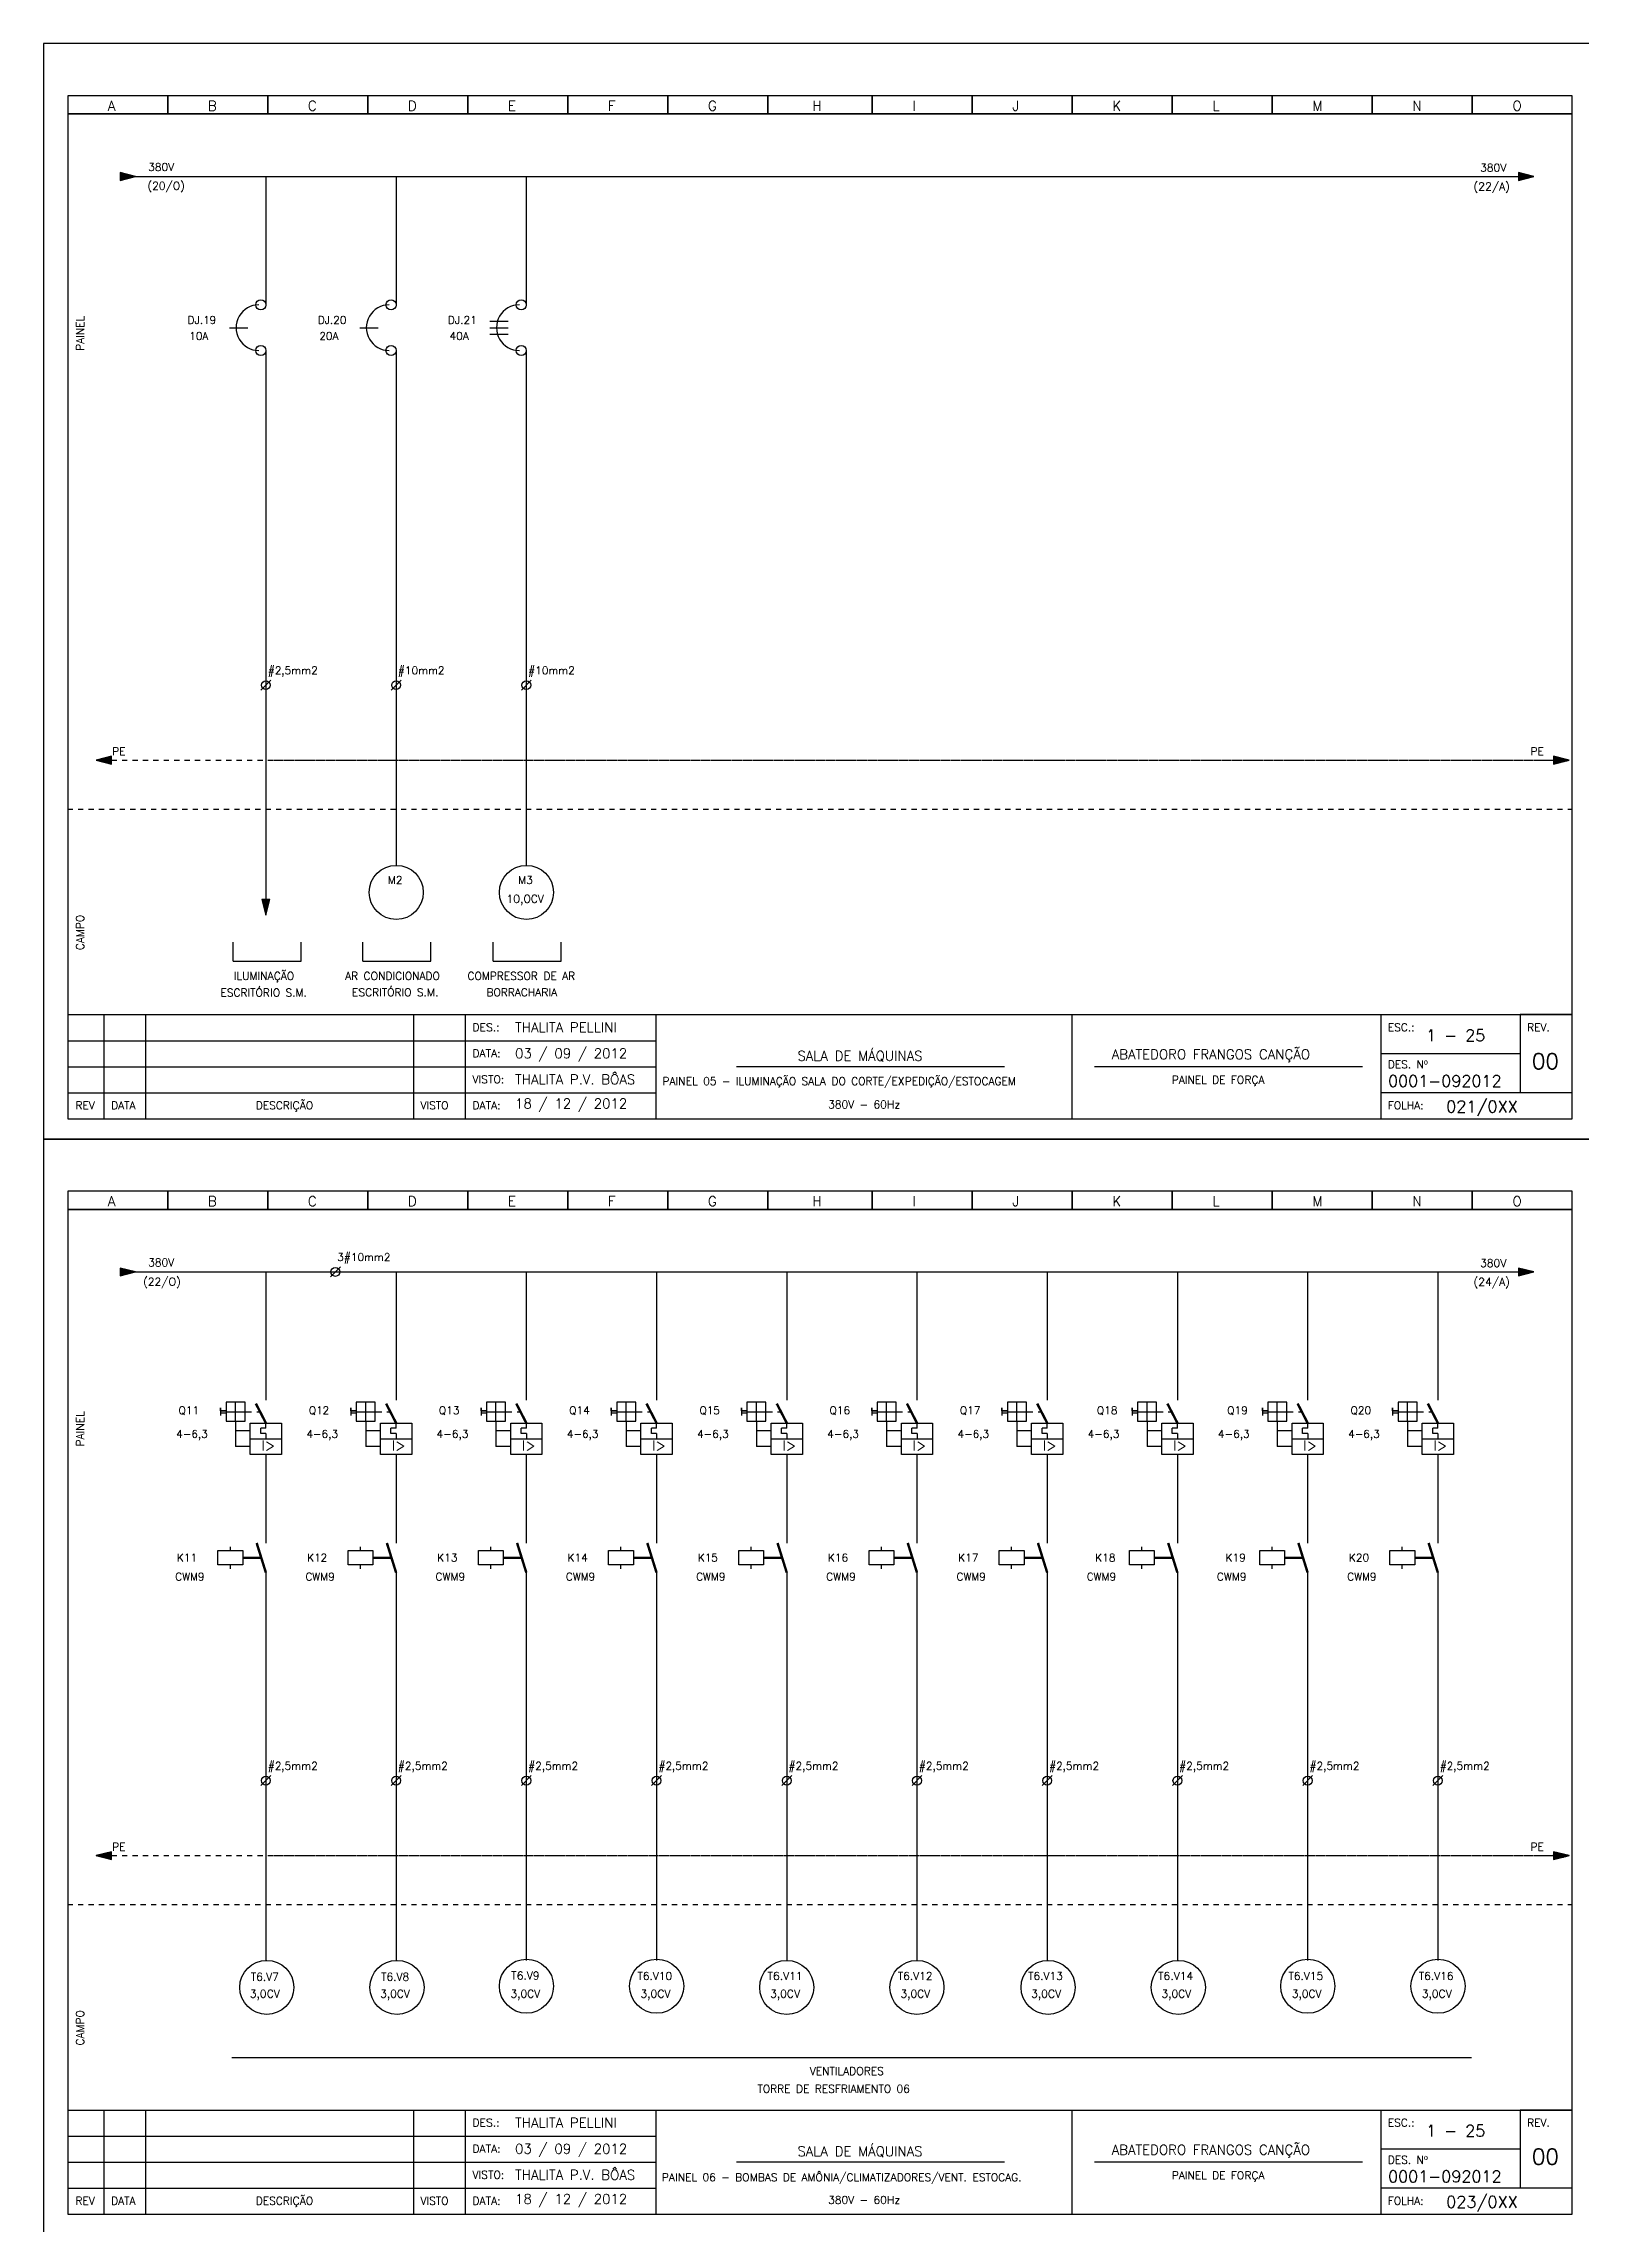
# Model space of a CAD drawing. Header units: millimetres. Extents: x 1974 to 2560, y 1429 to 1567.
# Drawn here: x 2130.07 to 2159.6, y 1512.83 to 1554.68 of the extents above; entities that cross this region are included whole.
import ezdxf

# ---------------------------------------------------------------- set-up
doc = ezdxf.new("R2010")
doc.units = ezdxf.units.MM
for name, pattern in [('DASHDOT2', [0.5, 0.25, -0.125, 0, -0.125]), ('DASHED', [0.75, 0.5, -0.25]), ('HIDDEN2', [0.1875, 0.125, -0.0625])]:
    doc.linetypes.add(name, pattern=pattern)
for name, color, linetype in [('1', 5, 'Continuous'), ('ALIMENTAÇÃO', 6, 'Continuous'), ('CONECTOR_SAK', 2, 'Continuous'), ('DISJUNTOR', 5, 'Continuous'), ('EQUIPAMENTOS', 5, 'Continuous'), ('MARGEM', 1, 'Continuous'), ('MOTORES', 5, 'Continuous'), ('PAINEL', 7, 'Continuous'), ('TERRA', 3, 'DASHED'), ('TEXTO', 4, 'Continuous'), ('TEXTO_2', 5, 'Continuous'), ('TIMBRE', 7, 'Continuous')]:
    doc.layers.add(name, color=color, linetype=linetype)
doc.styles.add('REGUA60', font='romans.shx', dxfattribs={"height": 2})
doc.styles.add('ROMANC', font='romanc.shx', dxfattribs={"height": 0.55})
doc.styles.add('ROMANS', font='romans.shx', dxfattribs={"height": 37})

msp = doc.modelspace()

# ---------------------------------------------------------------- hatches: boundary and pattern name
at = {"layer": 'EQUIPAMENTOS'}
for points in [[(2131.84, 1552.134), (2131.54, 1552.209), (2131.54, 1552.059)], [(2158.686, 1552.134), (2158.386, 1552.209), (2158.386, 1552.059)], [(2134.265, 1538.259), (2134.34, 1537.959), (2134.415, 1538.259)], [(2131.84, 1531.109), (2131.54, 1531.184), (2131.54, 1531.034)], [(2158.686, 1531.109), (2158.386, 1531.184), (2158.386, 1531.034)]]:
    msp.add_hatch(color=256, dxfattribs=at).paths.add_polyline_path(points)
at = {"layer": 'TERRA'}
h = msp.add_hatch(dxfattribs=at)
h.set_pattern_fill('ANSI31', color=256, scale=0.004, angle=180, style=0)
h.set_pattern_definition([(225, (2188.33320223, 1589.55084864), (0.0003535533906, -0.0003535533906), [])])
h.paths.add_polyline_path([(2131.079, 1540.931), (2131.379, 1540.931), (2131.379, 1541.006)])
h.paths.add_polyline_path([(2131.379, 1540.856), (2131.379, 1540.931), (2131.079, 1540.931)])
h = msp.add_hatch(dxfattribs=at)
h.set_pattern_fill('ANSI31', color=256, scale=0.004, style=0)
h.set_pattern_definition([(45, (2102.10874803, 1492.3112611), (-0.0003535533906, 0.0003535533906), [])])
h.paths.add_polyline_path([(2159.363, 1540.931), (2159.063, 1540.931), (2159.063, 1540.856)])
h.paths.add_polyline_path([(2159.063, 1541.006), (2159.063, 1540.931), (2159.363, 1540.931)])
h = msp.add_hatch(dxfattribs=at)
h.set_pattern_fill('ANSI31', color=256, scale=0.004, angle=180, style=0)
h.set_pattern_definition([(225, (2188.33320223, 1568.52584864), (0.0003535533906, -0.0003535533906), [])])
h.paths.add_polyline_path([(2131.079, 1519.906), (2131.379, 1519.906), (2131.379, 1519.981)])
h.paths.add_polyline_path([(2131.379, 1519.831), (2131.379, 1519.906), (2131.079, 1519.906)])
h = msp.add_hatch(dxfattribs=at)
h.set_pattern_fill('ANSI31', color=256, scale=0.004, style=0)
h.set_pattern_definition([(45, (2102.10874803, 1471.2862611), (-0.0003535533906, 0.0003535533906), [])])
h.paths.add_polyline_path([(2159.363, 1519.906), (2159.063, 1519.906), (2159.063, 1519.831)])
h.paths.add_polyline_path([(2159.063, 1519.981), (2159.063, 1519.906), (2159.363, 1519.906)])

# ---------------------------------------------------------------- linework, layer by layer
for p, q in [((2133.642, 1549.232), (2133.995, 1549.232)), ((2136.142, 1549.232), (2136.495, 1549.232)), ((2138.642, 1549.355), (2138.995, 1549.355)), ((2138.642, 1549.232), (2138.995, 1549.232)), ((2138.642, 1549.109), (2138.995, 1549.109)), ((2133.712, 1537.071), (2133.712, 1537.435)), ((2135.019, 1537.071), (2135.019, 1537.435)), ((2136.203, 1537.071), (2136.203, 1537.435)), ((2137.51, 1537.071), (2137.51, 1537.435)), ((2138.703, 1537.071), (2138.703, 1537.435)), ((2140.01, 1537.071), (2140.01, 1537.435)), ((2133.712, 1537.071), (2135.019, 1537.071)), ((2136.203, 1537.071), (2137.51, 1537.071)), ((2138.703, 1537.071), (2140.01, 1537.071)), ((2159.419, 1536.047), (2158.419, 1536.047)), ((2133.686, 1516.032), (2157.488, 1516.032)), ((2159.419, 1515.022), (2158.419, 1515.022))]:
    msp.add_line(p, q)
at = {"layer": '1'}
for p, q in [((2133.94, 1528.607), (2133.576, 1528.607)), ((2133.576, 1528.607), (2133.576, 1528.243)), ((2133.758, 1528.243), (2133.758, 1528.607)), ((2133.94, 1528.243), (2133.94, 1528.607)), ((2136.44, 1528.607), (2136.076, 1528.607)), ((2136.076, 1528.607), (2136.076, 1528.243)), ((2136.258, 1528.243), (2136.258, 1528.607)), ((2136.44, 1528.243), (2136.44, 1528.607)), ((2138.94, 1528.607), (2138.576, 1528.607)), ((2138.576, 1528.607), (2138.576, 1528.243)), ((2138.758, 1528.243), (2138.758, 1528.607)), ((2138.94, 1528.243), (2138.94, 1528.607)), ((2141.44, 1528.607), (2141.076, 1528.607)), ((2141.076, 1528.607), (2141.076, 1528.243)), ((2141.258, 1528.243), (2141.258, 1528.607)), ((2141.44, 1528.243), (2141.44, 1528.607)), ((2143.94, 1528.607), (2143.576, 1528.607)), ((2143.576, 1528.607), (2143.576, 1528.243)), ((2143.758, 1528.243), (2143.758, 1528.607)), ((2143.94, 1528.243), (2143.94, 1528.607)), ((2146.44, 1528.607), (2146.076, 1528.607)), ((2146.076, 1528.607), (2146.076, 1528.243)), ((2146.258, 1528.243), (2146.258, 1528.607)), ((2146.44, 1528.243), (2146.44, 1528.607)), ((2148.94, 1528.607), (2148.576, 1528.607)), ((2148.576, 1528.607), (2148.576, 1528.243)), ((2148.758, 1528.243), (2148.758, 1528.607)), ((2148.94, 1528.243), (2148.94, 1528.607)), ((2151.44, 1528.607), (2151.076, 1528.607)), ((2151.076, 1528.607), (2151.076, 1528.243)), ((2151.258, 1528.243), (2151.258, 1528.607)), ((2151.44, 1528.243), (2151.44, 1528.607)), ((2153.94, 1528.607), (2153.576, 1528.607)), ((2153.576, 1528.607), (2153.576, 1528.243)), ((2153.758, 1528.243), (2153.758, 1528.607)), ((2153.94, 1528.243), (2153.94, 1528.607)), ((2156.44, 1528.607), (2156.076, 1528.607)), ((2156.076, 1528.607), (2156.076, 1528.243)), ((2156.258, 1528.243), (2156.258, 1528.607)), ((2156.44, 1528.243), (2156.44, 1528.607)), ((2133.472, 1528.498), (2133.472, 1528.352)), ((2133.472, 1528.446), (2133.472, 1528.498)), ((2133.576, 1528.446), (2133.472, 1528.446)), ((2133.472, 1528.446), (2133.576, 1528.446)), ((2133.472, 1528.404), (2133.576, 1528.404)), ((2133.576, 1528.425), (2133.94, 1528.425)), ((2133.576, 1528.243), (2133.94, 1528.243)), ((2135.972, 1528.498), (2135.972, 1528.352)), ((2135.972, 1528.446), (2135.972, 1528.498)), ((2136.076, 1528.446), (2135.972, 1528.446)), ((2135.972, 1528.446), (2136.076, 1528.446)), ((2135.972, 1528.404), (2136.076, 1528.404)), ((2136.076, 1528.425), (2136.44, 1528.425)), ((2136.076, 1528.243), (2136.44, 1528.243)), ((2138.472, 1528.498), (2138.472, 1528.352)), ((2138.472, 1528.446), (2138.472, 1528.498)), ((2138.576, 1528.446), (2138.472, 1528.446)), ((2138.472, 1528.446), (2138.576, 1528.446)), ((2138.472, 1528.404), (2138.576, 1528.404)), ((2138.576, 1528.425), (2138.94, 1528.425)), ((2138.576, 1528.243), (2138.94, 1528.243)), ((2140.972, 1528.498), (2140.972, 1528.352)), ((2140.972, 1528.446), (2140.972, 1528.498)), ((2141.076, 1528.446), (2140.972, 1528.446)), ((2140.972, 1528.446), (2141.076, 1528.446)), ((2140.972, 1528.404), (2141.076, 1528.404)), ((2141.076, 1528.425), (2141.44, 1528.425)), ((2141.076, 1528.243), (2141.44, 1528.243)), ((2143.472, 1528.498), (2143.472, 1528.352)), ((2143.472, 1528.446), (2143.472, 1528.498)), ((2143.576, 1528.446), (2143.472, 1528.446)), ((2143.472, 1528.446), (2143.576, 1528.446)), ((2143.472, 1528.404), (2143.576, 1528.404)), ((2143.576, 1528.425), (2143.94, 1528.425)), ((2143.576, 1528.243), (2143.94, 1528.243)), ((2145.972, 1528.498), (2145.972, 1528.352)), ((2145.972, 1528.446), (2145.972, 1528.498)), ((2146.076, 1528.446), (2145.972, 1528.446)), ((2145.972, 1528.446), (2146.076, 1528.446)), ((2145.972, 1528.404), (2146.076, 1528.404)), ((2146.076, 1528.425), (2146.44, 1528.425)), ((2146.076, 1528.243), (2146.44, 1528.243)), ((2148.472, 1528.498), (2148.472, 1528.352)), ((2148.472, 1528.446), (2148.472, 1528.498)), ((2148.576, 1528.446), (2148.472, 1528.446)), ((2148.472, 1528.446), (2148.576, 1528.446)), ((2148.472, 1528.404), (2148.576, 1528.404)), ((2148.576, 1528.425), (2148.94, 1528.425)), ((2148.576, 1528.243), (2148.94, 1528.243)), ((2150.972, 1528.498), (2150.972, 1528.352)), ((2150.972, 1528.446), (2150.972, 1528.498)), ((2151.076, 1528.446), (2150.972, 1528.446)), ((2150.972, 1528.446), (2151.076, 1528.446)), ((2150.972, 1528.404), (2151.076, 1528.404)), ((2151.076, 1528.425), (2151.44, 1528.425)), ((2151.076, 1528.243), (2151.44, 1528.243)), ((2153.472, 1528.498), (2153.472, 1528.352)), ((2153.472, 1528.446), (2153.472, 1528.498)), ((2153.576, 1528.446), (2153.472, 1528.446)), ((2153.472, 1528.446), (2153.576, 1528.446)), ((2153.472, 1528.404), (2153.576, 1528.404)), ((2153.576, 1528.425), (2153.94, 1528.425)), ((2153.576, 1528.243), (2153.94, 1528.243)), ((2155.972, 1528.498), (2155.972, 1528.352)), ((2155.972, 1528.446), (2155.972, 1528.498)), ((2156.076, 1528.446), (2155.972, 1528.446)), ((2155.972, 1528.446), (2156.076, 1528.446)), ((2155.972, 1528.404), (2156.076, 1528.404)), ((2156.076, 1528.425), (2156.44, 1528.425)), ((2156.076, 1528.243), (2156.44, 1528.243))]:
    msp.add_line(p, q, dxfattribs=at)
at = {"layer": 'ALIMENTAÇÃO', "color": 6}
for p, q in [((2134.34, 1552.134), (2134.34, 1549.653)), ((2136.84, 1552.134), (2136.84, 1549.653)), ((2139.34, 1552.134), (2139.34, 1549.653)), ((2134.34, 1548.793), (2134.34, 1538.258)), ((2136.84, 1548.793), (2136.84, 1538.912)), ((2139.34, 1548.793), (2139.34, 1538.912)), ((2134.34, 1531.109), (2134.34, 1528.645)), ((2136.84, 1531.109), (2136.84, 1528.645)), ((2139.34, 1531.109), (2139.34, 1528.645)), ((2141.84, 1531.109), (2141.84, 1528.645)), ((2144.34, 1531.109), (2144.34, 1528.645)), ((2146.84, 1531.109), (2146.84, 1528.645)), ((2149.34, 1531.109), (2149.34, 1528.645)), ((2151.84, 1531.109), (2151.84, 1528.645)), ((2154.34, 1531.109), (2154.34, 1528.645)), ((2156.84, 1531.109), (2156.84, 1528.645)), ((2134.34, 1527.607), (2134.34, 1525.902)), ((2136.84, 1527.607), (2136.84, 1525.902)), ((2139.34, 1527.607), (2139.34, 1525.902)), ((2141.84, 1527.607), (2141.84, 1525.902)), ((2144.34, 1527.607), (2144.34, 1525.902)), ((2146.84, 1527.607), (2146.84, 1525.902)), ((2149.34, 1527.607), (2149.34, 1525.902)), ((2151.84, 1527.607), (2151.84, 1525.902)), ((2154.34, 1527.607), (2154.34, 1525.902)), ((2156.84, 1527.607), (2156.84, 1525.902)), ((2134.34, 1525.339), (2134.34, 1521.345)), ((2136.84, 1525.339), (2136.84, 1521.345)), ((2139.34, 1525.339), (2139.34, 1521.345)), ((2141.84, 1525.339), (2141.84, 1521.345)), ((2144.34, 1525.339), (2144.34, 1521.345)), ((2146.84, 1525.339), (2146.84, 1521.345)), ((2149.34, 1525.339), (2149.34, 1521.345)), ((2151.84, 1525.339), (2151.84, 1521.345)), ((2154.34, 1525.339), (2154.34, 1521.345)), ((2156.84, 1525.339), (2156.84, 1521.345)), ((2136.84, 1522.575), (2136.84, 1517.896)), ((2139.34, 1522.575), (2139.34, 1517.896)), ((2141.84, 1522.575), (2141.84, 1517.896)), ((2134.34, 1521.345), (2134.34, 1517.896)), ((2144.34, 1521.345), (2144.34, 1517.896)), ((2146.84, 1521.345), (2146.84, 1517.896)), ((2149.34, 1521.345), (2149.34, 1517.896)), ((2151.84, 1521.345), (2151.84, 1517.896)), ((2154.34, 1521.345), (2154.34, 1517.896)), ((2156.84, 1521.345), (2156.84, 1517.896))]:
    msp.add_line(p, q, dxfattribs=at)
at = {"layer": 'CONECTOR_SAK'}
for p, q in [((2134.436, 1542.467), (2134.245, 1542.274)), ((2136.936, 1542.467), (2136.745, 1542.274)), ((2139.436, 1542.467), (2139.245, 1542.274)), ((2135.77, 1531.206), (2135.579, 1531.013)), ((2134.436, 1521.442), (2134.245, 1521.249)), ((2136.936, 1521.442), (2136.745, 1521.249)), ((2139.436, 1521.442), (2139.245, 1521.249)), ((2141.936, 1521.442), (2141.745, 1521.249)), ((2144.436, 1521.442), (2144.245, 1521.249)), ((2146.936, 1521.442), (2146.745, 1521.249)), ((2149.436, 1521.442), (2149.245, 1521.249)), ((2151.936, 1521.442), (2151.745, 1521.249)), ((2154.436, 1521.442), (2154.245, 1521.249)), ((2156.936, 1521.442), (2156.745, 1521.249))]:
    msp.add_line(p, q, dxfattribs=at)
for centre in [(2134.34, 1542.37), (2136.84, 1542.37), (2139.34, 1542.37), (2135.674, 1531.109), (2134.34, 1521.345), (2136.84, 1521.345), (2139.34, 1521.345), (2141.84, 1521.345), (2144.34, 1521.345), (2146.84, 1521.345), (2149.34, 1521.345), (2151.84, 1521.345), (2154.34, 1521.345), (2156.84, 1521.345)]:
    msp.add_circle(centre, 0.0846, dxfattribs=at)
at = {"layer": 'DISJUNTOR'}
for p, q in [((2133.758, 1528.243), (2133.758, 1527.757)), ((2134.341, 1528.108), (2134.341, 1528.208)), ((2136.258, 1528.243), (2136.258, 1527.757)), ((2136.841, 1528.108), (2136.841, 1528.208)), ((2138.758, 1528.243), (2138.758, 1527.757)), ((2139.341, 1528.108), (2139.341, 1528.208)), ((2141.258, 1528.243), (2141.258, 1527.757)), ((2141.841, 1528.108), (2141.841, 1528.208)), ((2143.758, 1528.243), (2143.758, 1527.757)), ((2144.341, 1528.108), (2144.341, 1528.208)), ((2146.258, 1528.243), (2146.258, 1527.757)), ((2146.841, 1528.108), (2146.841, 1528.208)), ((2148.758, 1528.243), (2148.758, 1527.757)), ((2149.341, 1528.108), (2149.341, 1528.208)), ((2151.258, 1528.243), (2151.258, 1527.757)), ((2151.841, 1528.108), (2151.841, 1528.208)), ((2153.758, 1528.243), (2153.758, 1527.757)), ((2154.341, 1528.108), (2154.341, 1528.208)), ((2156.258, 1528.243), (2156.258, 1527.757)), ((2156.841, 1528.108), (2156.841, 1528.208)), ((2134.04, 1528.057), (2133.758, 1528.057)), ((2134.04, 1527.757), (2133.758, 1527.757)), ((2134.041, 1527.908), (2134.641, 1527.908)), ((2134.341, 1528.108), (2134.241, 1528.108)), ((2134.241, 1528.008), (2134.241, 1528.108)), ((2134.341, 1528.008), (2134.241, 1528.008)), ((2134.341, 1528.008), (2134.341, 1527.908)), ((2136.54, 1528.057), (2136.258, 1528.057)), ((2136.54, 1527.757), (2136.258, 1527.757)), ((2136.541, 1527.908), (2137.141, 1527.908)), ((2136.841, 1528.108), (2136.741, 1528.108)), ((2136.741, 1528.008), (2136.741, 1528.108)), ((2136.841, 1528.008), (2136.741, 1528.008)), ((2136.841, 1528.008), (2136.841, 1527.908)), ((2139.04, 1528.057), (2138.758, 1528.057)), ((2139.04, 1527.757), (2138.758, 1527.757)), ((2139.041, 1527.908), (2139.641, 1527.908)), ((2139.341, 1528.108), (2139.241, 1528.108)), ((2139.241, 1528.008), (2139.241, 1528.108)), ((2139.341, 1528.008), (2139.241, 1528.008)), ((2139.341, 1528.008), (2139.341, 1527.908)), ((2141.54, 1528.057), (2141.258, 1528.057)), ((2141.54, 1527.757), (2141.258, 1527.757)), ((2141.541, 1527.908), (2142.141, 1527.908)), ((2141.841, 1528.108), (2141.741, 1528.108)), ((2141.741, 1528.008), (2141.741, 1528.108)), ((2141.841, 1528.008), (2141.741, 1528.008)), ((2141.841, 1528.008), (2141.841, 1527.908)), ((2144.04, 1528.057), (2143.758, 1528.057)), ((2144.04, 1527.757), (2143.758, 1527.757)), ((2144.041, 1527.908), (2144.641, 1527.908)), ((2144.341, 1528.108), (2144.241, 1528.108)), ((2144.241, 1528.008), (2144.241, 1528.108)), ((2144.341, 1528.008), (2144.241, 1528.008)), ((2144.341, 1528.008), (2144.341, 1527.908)), ((2146.54, 1528.057), (2146.258, 1528.057)), ((2146.54, 1527.757), (2146.258, 1527.757)), ((2146.541, 1527.908), (2147.141, 1527.908)), ((2146.841, 1528.108), (2146.741, 1528.108)), ((2146.741, 1528.008), (2146.741, 1528.108)), ((2146.841, 1528.008), (2146.741, 1528.008)), ((2146.841, 1528.008), (2146.841, 1527.908)), ((2149.04, 1528.057), (2148.758, 1528.057)), ((2149.04, 1527.757), (2148.758, 1527.757)), ((2149.041, 1527.908), (2149.641, 1527.908)), ((2149.341, 1528.108), (2149.241, 1528.108)), ((2149.241, 1528.008), (2149.241, 1528.108)), ((2149.341, 1528.008), (2149.241, 1528.008)), ((2149.341, 1528.008), (2149.341, 1527.908)), ((2151.54, 1528.057), (2151.258, 1528.057)), ((2151.54, 1527.757), (2151.258, 1527.757)), ((2151.541, 1527.908), (2152.141, 1527.908)), ((2151.841, 1528.108), (2151.741, 1528.108)), ((2151.741, 1528.008), (2151.741, 1528.108)), ((2151.841, 1528.008), (2151.741, 1528.008)), ((2151.841, 1528.008), (2151.841, 1527.908)), ((2154.04, 1528.057), (2153.758, 1528.057)), ((2154.04, 1527.757), (2153.758, 1527.757)), ((2154.041, 1527.908), (2154.641, 1527.908)), ((2154.341, 1528.108), (2154.241, 1528.108)), ((2154.241, 1528.008), (2154.241, 1528.108)), ((2154.341, 1528.008), (2154.241, 1528.008)), ((2154.341, 1528.008), (2154.341, 1527.908)), ((2156.54, 1528.057), (2156.258, 1528.057)), ((2156.54, 1527.757), (2156.258, 1527.757)), ((2156.541, 1527.908), (2157.141, 1527.908)), ((2156.841, 1528.108), (2156.741, 1528.108)), ((2156.741, 1528.008), (2156.741, 1528.108)), ((2156.841, 1528.008), (2156.741, 1528.008)), ((2156.841, 1528.008), (2156.841, 1527.908))]:
    msp.add_line(p, q, dxfattribs=at)
at = {"layer": 'DISJUNTOR', "linetype": 'HIDDEN2'}
for p, q in [((2133.94, 1528.425), (2134.24, 1528.425)), ((2136.44, 1528.425), (2136.74, 1528.425)), ((2138.94, 1528.425), (2139.24, 1528.425)), ((2141.44, 1528.425), (2141.74, 1528.425)), ((2143.94, 1528.425), (2144.24, 1528.425)), ((2146.44, 1528.425), (2146.74, 1528.425)), ((2148.94, 1528.425), (2149.24, 1528.425)), ((2151.44, 1528.425), (2151.74, 1528.425)), ((2153.94, 1528.425), (2154.24, 1528.425)), ((2156.44, 1528.425), (2156.74, 1528.425))]:
    msp.add_line(p, q, dxfattribs=at)
at = {"layer": 'DISJUNTOR', "const_width": 0.0472}
for points in [[(2134.341, 1528.208), (2134.148, 1528.582)], [(2136.841, 1528.208), (2136.648, 1528.582)], [(2139.341, 1528.208), (2139.148, 1528.582)], [(2141.841, 1528.208), (2141.648, 1528.582)], [(2144.341, 1528.208), (2144.148, 1528.582)], [(2146.841, 1528.208), (2146.648, 1528.582)], [(2149.341, 1528.208), (2149.148, 1528.582)], [(2151.841, 1528.208), (2151.648, 1528.582)], [(2154.341, 1528.208), (2154.148, 1528.582)], [(2156.841, 1528.208), (2156.648, 1528.582)]]:
    msp.add_lwpolyline(points, dxfattribs=at)
at = {"layer": 'DISJUNTOR'}
for points in [[(2134.041, 1528.208), (2134.641, 1528.208), (2134.641, 1527.608), (2134.041, 1527.608)], [(2136.541, 1528.208), (2137.141, 1528.208), (2137.141, 1527.608), (2136.541, 1527.608)], [(2139.041, 1528.208), (2139.641, 1528.208), (2139.641, 1527.608), (2139.041, 1527.608)], [(2141.541, 1528.208), (2142.141, 1528.208), (2142.141, 1527.608), (2141.541, 1527.608)], [(2144.041, 1528.208), (2144.641, 1528.208), (2144.641, 1527.608), (2144.041, 1527.608)], [(2146.541, 1528.208), (2147.141, 1528.208), (2147.141, 1527.608), (2146.541, 1527.608)], [(2149.041, 1528.208), (2149.641, 1528.208), (2149.641, 1527.608), (2149.041, 1527.608)], [(2151.541, 1528.208), (2152.141, 1528.208), (2152.141, 1527.608), (2151.541, 1527.608)], [(2154.041, 1528.208), (2154.641, 1528.208), (2154.641, 1527.608), (2154.041, 1527.608)], [(2156.541, 1528.208), (2157.141, 1528.208), (2157.141, 1527.608), (2156.541, 1527.608)]]:
    msp.add_lwpolyline(points, close=True, dxfattribs=at)
for centre in [(2134.243, 1549.67), (2136.743, 1549.67), (2139.243, 1549.67), (2134.243, 1548.793), (2136.743, 1548.793), (2139.243, 1548.793)]:
    msp.add_circle(centre, 0.097, dxfattribs=at)
for centre in [(2134.206, 1549.232), (2136.706, 1549.232), (2139.206, 1549.232)]:
    msp.add_arc(centre, 0.438, 89.8656, 270.134, dxfattribs=at)
at = {"layer": 'EQUIPAMENTOS'}
for p, q in [((2131.84, 1552.134), (2158.686, 1552.134)), ((2131.84, 1531.109), (2158.686, 1531.109)), ((2133.658, 1525.763), (2133.658, 1525.834)), ((2136.158, 1525.763), (2136.158, 1525.834)), ((2138.658, 1525.763), (2138.658, 1525.834)), ((2141.158, 1525.763), (2141.158, 1525.834)), ((2143.658, 1525.763), (2143.658, 1525.834)), ((2146.158, 1525.763), (2146.158, 1525.834)), ((2148.658, 1525.763), (2148.658, 1525.834)), ((2151.158, 1525.763), (2151.158, 1525.834)), ((2153.658, 1525.763), (2153.658, 1525.834)), ((2156.158, 1525.763), (2156.158, 1525.834)), ((2133.658, 1525.413), (2133.658, 1525.484)), ((2133.896, 1525.633), (2134.248, 1525.633)), ((2133.896, 1525.613), (2134.255, 1525.613)), ((2136.158, 1525.413), (2136.158, 1525.484)), ((2136.396, 1525.633), (2136.748, 1525.633)), ((2136.396, 1525.613), (2136.755, 1525.613)), ((2138.658, 1525.413), (2138.658, 1525.484)), ((2138.896, 1525.633), (2139.248, 1525.633)), ((2138.896, 1525.613), (2139.255, 1525.613)), ((2141.158, 1525.413), (2141.158, 1525.484)), ((2141.396, 1525.633), (2141.748, 1525.633)), ((2141.396, 1525.613), (2141.755, 1525.613)), ((2143.658, 1525.413), (2143.658, 1525.484)), ((2143.896, 1525.633), (2144.248, 1525.633)), ((2143.896, 1525.613), (2144.255, 1525.613)), ((2146.158, 1525.413), (2146.158, 1525.484)), ((2146.396, 1525.633), (2146.748, 1525.633)), ((2146.396, 1525.613), (2146.755, 1525.613)), ((2148.658, 1525.413), (2148.658, 1525.484)), ((2148.896, 1525.633), (2149.248, 1525.633)), ((2148.896, 1525.613), (2149.255, 1525.613)), ((2151.158, 1525.413), (2151.158, 1525.484)), ((2151.396, 1525.633), (2151.748, 1525.633)), ((2151.396, 1525.613), (2151.755, 1525.613)), ((2153.658, 1525.413), (2153.658, 1525.484)), ((2153.896, 1525.633), (2154.248, 1525.633)), ((2153.896, 1525.613), (2154.255, 1525.613)), ((2156.158, 1525.413), (2156.158, 1525.484)), ((2156.396, 1525.633), (2156.748, 1525.633)), ((2156.396, 1525.613), (2156.755, 1525.613))]:
    msp.add_line(p, q, dxfattribs=at)
for points in [[(2131.54, 1552.059), (2131.84, 1552.134), (2131.54, 1552.209), (2131.54, 1552.059)], [(2158.386, 1552.059), (2158.686, 1552.134), (2158.386, 1552.209), (2158.386, 1552.059)], [(2134.265, 1538.259), (2134.34, 1537.959), (2134.415, 1538.259), (2134.265, 1538.259)], [(2131.54, 1531.034), (2131.84, 1531.109), (2131.54, 1531.184), (2131.54, 1531.034)], [(2158.386, 1531.034), (2158.686, 1531.109), (2158.386, 1531.184), (2158.386, 1531.034)]]:
    msp.add_lwpolyline(points, dxfattribs=at)
for points in [[(2133.42, 1525.484), (2133.42, 1525.763), (2133.896, 1525.763), (2133.896, 1525.484)], [(2135.92, 1525.484), (2135.92, 1525.763), (2136.396, 1525.763), (2136.396, 1525.484)], [(2138.42, 1525.484), (2138.42, 1525.763), (2138.896, 1525.763), (2138.896, 1525.484)], [(2140.92, 1525.484), (2140.92, 1525.763), (2141.396, 1525.763), (2141.396, 1525.484)], [(2143.42, 1525.484), (2143.42, 1525.763), (2143.896, 1525.763), (2143.896, 1525.484)], [(2145.92, 1525.484), (2145.92, 1525.763), (2146.396, 1525.763), (2146.396, 1525.484)], [(2148.42, 1525.484), (2148.42, 1525.763), (2148.896, 1525.763), (2148.896, 1525.484)], [(2150.92, 1525.484), (2150.92, 1525.763), (2151.396, 1525.763), (2151.396, 1525.484)], [(2153.42, 1525.484), (2153.42, 1525.763), (2153.896, 1525.763), (2153.896, 1525.484)], [(2155.92, 1525.484), (2155.92, 1525.763), (2156.396, 1525.763), (2156.396, 1525.484)]]:
    msp.add_lwpolyline(points, close=True, dxfattribs=at)
at = {"layer": 'EQUIPAMENTOS', "const_width": 0.0472}
for points in [[(2134.34, 1525.339), (2134.163, 1525.907)], [(2136.84, 1525.339), (2136.663, 1525.907)], [(2139.34, 1525.339), (2139.163, 1525.907)], [(2141.84, 1525.339), (2141.663, 1525.907)], [(2144.34, 1525.339), (2144.163, 1525.907)], [(2146.84, 1525.339), (2146.663, 1525.907)], [(2149.34, 1525.339), (2149.163, 1525.907)], [(2151.84, 1525.339), (2151.663, 1525.907)], [(2154.34, 1525.339), (2154.163, 1525.907)], [(2156.84, 1525.339), (2156.663, 1525.907)]]:
    msp.add_lwpolyline(points, dxfattribs=at)
at = {"layer": 'MARGEM', "color": 7}
for points in [[(2130.073, 1533.659), (2159.773, 1533.659), (2159.773, 1554.684), (2130.073, 1554.684)], [(2130.073, 1512.634), (2159.773, 1512.634), (2159.773, 1533.659), (2130.073, 1533.659)]]:
    msp.add_lwpolyline(points, close=True, dxfattribs=at)
at = {"layer": 'MOTORES'}
for centre in [(2136.843, 1538.393), (2139.343, 1538.393), (2134.358, 1517.377), (2136.858, 1517.377), (2139.343, 1517.4), (2141.843, 1517.4), (2144.34, 1517.376), (2146.84, 1517.376), (2149.358, 1517.377), (2151.858, 1517.377), (2154.343, 1517.4), (2156.843, 1517.4)]:
    msp.add_circle(centre, 0.519, dxfattribs=at)
at = {"layer": 'PAINEL', "color": 12, "linetype": 'HIDDEN2', "ltscale": 0.005}
for p, q in [((2130.535, 1539.991), (2159.419, 1539.991)), ((2130.535, 1518.966), (2159.419, 1518.966))]:
    msp.add_line(p, q, dxfattribs=at)
at = {"layer": 'TERRA', "linetype": 'DASHDOT2', "ltscale": 0.0025}
for p, q in [((2131.379, 1540.931), (2159.063, 1540.931)), ((2131.379, 1540.931), (2159.063, 1540.931)), ((2134.49, 1540.931), (2159.363, 1540.931)), ((2131.379, 1519.906), (2159.063, 1519.906)), ((2131.379, 1519.906), (2159.063, 1519.906)), ((2134.49, 1519.906), (2159.363, 1519.906))]:
    msp.add_line(p, q, dxfattribs=at)
at = {"layer": 'TERRA'}
for points in [[(2131.379, 1541.006), (2131.079, 1540.931), (2131.379, 1540.856), (2131.379, 1541.006)], [(2131.379, 1541.006), (2131.079, 1540.931), (2131.379, 1540.856), (2131.379, 1541.006)], [(2159.063, 1540.856), (2159.363, 1540.931), (2159.063, 1541.006), (2159.063, 1540.856)], [(2159.063, 1540.856), (2159.363, 1540.931), (2159.063, 1541.006), (2159.063, 1540.856)], [(2131.379, 1519.981), (2131.079, 1519.906), (2131.379, 1519.831), (2131.379, 1519.981)], [(2131.379, 1519.981), (2131.079, 1519.906), (2131.379, 1519.831), (2131.379, 1519.981)], [(2159.063, 1519.831), (2159.363, 1519.906), (2159.063, 1519.981), (2159.063, 1519.831)], [(2159.063, 1519.831), (2159.363, 1519.906), (2159.063, 1519.981), (2159.063, 1519.831)]]:
    msp.add_lwpolyline(points, dxfattribs=at)
at = {"layer": 'TIMBRE', "color": 12}
for p, q in [((2159.419, 1553.684), (2130.535, 1553.684)), ((2159.419, 1532.659), (2130.535, 1532.659))]:
    msp.add_line(p, q, dxfattribs=at)
at = {"layer": 'TIMBRE'}
for p, q in [((2130.535, 1536.047), (2159.419, 1536.047)), ((2131.235, 1534.047), (2131.235, 1536.047)), ((2132.035, 1534.047), (2132.035, 1536.047)), ((2137.173, 1536.047), (2137.173, 1534.047)), ((2138.173, 1534.047), (2138.173, 1536.047)), ((2141.826, 1536.047), (2141.826, 1534.047)), ((2149.816, 1536.047), (2149.816, 1534.047)), ((2155.743, 1536.047), (2155.743, 1534.047)), ((2158.419, 1536.047), (2158.419, 1534.547)), ((2130.535, 1535.547), (2141.826, 1535.547)), ((2158.419, 1535.297), (2155.743, 1535.297)), ((2130.535, 1535.047), (2141.826, 1535.047)), ((2148.52, 1535.047), (2143.376, 1535.047)), ((2155.391, 1535.047), (2150.247, 1535.047)), ((2130.535, 1534.547), (2141.826, 1534.547)), ((2159.419, 1534.547), (2155.743, 1534.547)), ((2130.535, 1515.022), (2159.419, 1515.022)), ((2131.235, 1513.022), (2131.235, 1515.022)), ((2132.035, 1513.022), (2132.035, 1515.022)), ((2137.173, 1515.022), (2137.173, 1513.022)), ((2138.173, 1513.022), (2138.173, 1515.022)), ((2141.826, 1515.022), (2141.826, 1513.022)), ((2149.816, 1515.022), (2149.816, 1513.022)), ((2155.743, 1515.022), (2155.743, 1513.022)), ((2158.419, 1515.022), (2158.419, 1513.522)), ((2130.535, 1514.522), (2141.826, 1514.522)), ((2130.535, 1514.022), (2141.826, 1514.022)), ((2148.52, 1514.022), (2143.376, 1514.022)), ((2155.391, 1514.022), (2150.247, 1514.022)), ((2158.419, 1514.272), (2155.743, 1514.272)), ((2130.535, 1513.522), (2141.826, 1513.522)), ((2159.419, 1513.522), (2155.743, 1513.522))]:
    msp.add_line(p, q, dxfattribs=at)
at = {"layer": 'TIMBRE', "color": 12}
for points in [[(2130.535, 1553.334), (2132.455, 1553.334), (2132.455, 1553.684), (2130.535, 1553.684)], [(2130.535, 1534.047), (2159.419, 1534.047), (2159.419, 1553.334), (2130.535, 1553.334)], [(2132.455, 1553.334), (2134.375, 1553.334), (2134.375, 1553.684), (2132.455, 1553.684)], [(2134.375, 1553.334), (2136.295, 1553.334), (2136.295, 1553.684), (2134.375, 1553.684)], [(2136.295, 1553.334), (2138.215, 1553.334), (2138.215, 1553.684), (2136.295, 1553.684)], [(2138.215, 1553.334), (2140.135, 1553.334), (2140.135, 1553.684), (2138.215, 1553.684)], [(2140.135, 1553.334), (2142.055, 1553.334), (2142.055, 1553.684), (2140.135, 1553.684)], [(2142.055, 1553.334), (2143.975, 1553.334), (2143.975, 1553.684), (2142.055, 1553.684)], [(2143.975, 1553.334), (2145.979, 1553.334), (2145.979, 1553.684), (2143.975, 1553.684)], [(2145.979, 1553.334), (2147.899, 1553.334), (2147.899, 1553.684), (2145.979, 1553.684)], [(2147.899, 1553.334), (2149.819, 1553.334), (2149.819, 1553.684), (2147.899, 1553.684)], [(2149.819, 1553.334), (2151.739, 1553.334), (2151.739, 1553.684), (2149.819, 1553.684)], [(2151.739, 1553.334), (2153.659, 1553.334), (2153.659, 1553.684), (2151.739, 1553.684)], [(2153.659, 1553.334), (2155.579, 1553.334), (2155.579, 1553.684), (2153.659, 1553.684)], [(2155.579, 1553.334), (2157.499, 1553.334), (2157.499, 1553.684), (2155.579, 1553.684)], [(2157.499, 1553.334), (2159.419, 1553.334), (2159.419, 1553.684), (2157.499, 1553.684)], [(2130.535, 1532.309), (2132.455, 1532.309), (2132.455, 1532.659), (2130.535, 1532.659)], [(2132.455, 1532.309), (2134.375, 1532.309), (2134.375, 1532.659), (2132.455, 1532.659)], [(2134.375, 1532.309), (2136.295, 1532.309), (2136.295, 1532.659), (2134.375, 1532.659)], [(2136.295, 1532.309), (2138.215, 1532.309), (2138.215, 1532.659), (2136.295, 1532.659)], [(2138.215, 1532.309), (2140.135, 1532.309), (2140.135, 1532.659), (2138.215, 1532.659)], [(2140.135, 1532.309), (2142.055, 1532.309), (2142.055, 1532.659), (2140.135, 1532.659)], [(2142.055, 1532.309), (2143.975, 1532.309), (2143.975, 1532.659), (2142.055, 1532.659)], [(2143.975, 1532.309), (2145.979, 1532.309), (2145.979, 1532.659), (2143.975, 1532.659)], [(2145.979, 1532.309), (2147.899, 1532.309), (2147.899, 1532.659), (2145.979, 1532.659)], [(2147.899, 1532.309), (2149.819, 1532.309), (2149.819, 1532.659), (2147.899, 1532.659)], [(2149.819, 1532.309), (2151.739, 1532.309), (2151.739, 1532.659), (2149.819, 1532.659)], [(2151.739, 1532.309), (2153.659, 1532.309), (2153.659, 1532.659), (2151.739, 1532.659)], [(2153.659, 1532.309), (2155.579, 1532.309), (2155.579, 1532.659), (2153.659, 1532.659)], [(2155.579, 1532.309), (2157.499, 1532.309), (2157.499, 1532.659), (2155.579, 1532.659)], [(2157.499, 1532.309), (2159.419, 1532.309), (2159.419, 1532.659), (2157.499, 1532.659)], [(2130.535, 1513.022), (2159.419, 1513.022), (2159.419, 1532.309), (2130.535, 1532.309)]]:
    msp.add_lwpolyline(points, close=True, dxfattribs=at)

# ---------------------------------------------------------------- texts
at = {"style": 'ROMANS'}
for s, p in [('ESC.:', (2155.88, 1535.73)), ('REV.', (2158.555, 1535.73)), ('PAINEL 05 - ILUMINAÇÃO SALA DO CORTE/EXPEDIÇÃO/ESTOCAGEM', (2141.956, 1534.695)), ('PAINEL DE FORÇA', (2151.73, 1534.721)), ('DES. Nº', (2155.88, 1535.017)), ('380V - 60Hz', (2145.133, 1534.248)), ('FOLHA:', (2155.88, 1534.23)), ('ESC.:', (2155.88, 1514.705)), ('REV.', (2158.555, 1514.705)), ('DES. Nº', (2155.88, 1513.992)), ('PAINEL 06 - BOMBAS DE AMÔNIA/CLIMATIZADORES/VENT. ESTOCAG.', (2141.944, 1513.658)), ('PAINEL DE FORÇA', (2151.73, 1513.696)), ('380V - 60Hz', (2145.133, 1513.223)), ('FOLHA:', (2155.88, 1513.205))]:
    msp.add_text(s, height=0.15, dxfattribs=at).set_placement(p)
at = {"layer": 'TEXTO'}
for s, height, style, p in [('A', 0.188, 'ROMANS', (2131.307, 1553.397)), ('B', 0.188, 'ROMANS', (2133.227, 1553.397)), ('C', 0.188, 'ROMANS', (2135.147, 1553.397)), ('D', 0.188, 'ROMANS', (2137.067, 1553.397)), ('E', 0.188, 'ROMANS', (2138.987, 1553.397)), ('F', 0.188, 'ROMANS', (2140.907, 1553.397)), ('G', 0.188, 'ROMANS', (2142.827, 1553.397)), ('H', 0.188, 'ROMANS', (2144.832, 1553.397)), ('I', 0.188, 'ROMANS', (2146.752, 1553.397)), ('J', 0.188, 'ROMANS', (2148.672, 1553.397)), ('K', 0.188, 'ROMANS', (2150.592, 1553.397)), ('L', 0.188, 'ROMANS', (2152.512, 1553.397)), ('M', 0.188, 'ROMANS', (2154.432, 1553.397)), ('N', 0.188, 'ROMANS', (2156.352, 1553.397)), ('O', 0.188, 'ROMANS', (2158.272, 1553.397)), ('(20/O)', 0.15, 'ROMANS', (2132.066, 1551.88)), ('380V', 0.15, 'ROMANS', (2132.078, 1552.24)), ('(22/A)', 0.15, 'ROMANS', (2157.527, 1551.868)), ('380V', 0.15, 'ROMANS', (2157.654, 1552.228)), ('DJ.19', 0.148, 'ROMANS', (2132.836, 1549.305)), ('10A', 0.148, 'ROMANS', (2132.867, 1548.998)), ('DJ.20', 0.148, 'ROMANS', (2135.336, 1549.305)), ('20A', 0.148, 'ROMANS', (2135.367, 1548.998)), ('DJ.21', 0.148, 'ROMANS', (2137.836, 1549.305)), ('40A', 0.148, 'ROMANS', (2137.867, 1548.998)), ('#2,5mm2', 0.148, 'ROMANS', (2134.377, 1542.58)), ('#10mm2', 0.148, 'ROMANS', (2136.877, 1542.58)), ('#10mm2', 0.148, 'ROMANS', (2139.377, 1542.58)), ('PE', 0.15, 'ROMANS', (2131.391, 1541.025)), ('PE', 0.15, 'ROMANS', (2158.618, 1541.025)), ('M2', 0.15, 'REGUA60', (2136.681, 1538.556)), ('M3', 0.15, 'REGUA60', (2139.181, 1538.556)), ('10,OCV', 0.15, 'REGUA60', (2138.962, 1538.195)), ('ESCRITÓRIO S.M.', 0.15, 'REGUA60', (2133.468, 1536.396)), ('ILUMINAÇÃO', 0.15, 'REGUA60', (2133.725, 1536.716)), ('AR CONDICIONADO', 0.15, 'REGUA60', (2135.863, 1536.716)), ('ESCRITÓRIO S.M.', 0.15, 'REGUA60', (2135.993, 1536.402)), ('COMPRESSOR DE AR', 0.15, 'REGUA60', (2138.208, 1536.716)), ('BORRACHARIA', 0.15, 'REGUA60', (2138.574, 1536.402)), ('THALITA PELLINI', 0.1875, 'ROMANS', (2139.124, 1535.71)), ('03 / 09 / 2012', 0.1875, 'ROMANS', (2139.124, 1535.21)), ('THALITA P.V. BÔAS', 0.1875, 'ROMANS', (2139.124, 1534.71)), ('18 / 12 / 2012', 0.1875, 'ROMANS', (2139.124, 1534.247)), ('A', 0.188, 'ROMANS', (2131.307, 1532.372)), ('B', 0.188, 'ROMANS', (2133.227, 1532.372)), ('C', 0.188, 'ROMANS', (2135.147, 1532.372)), ('D', 0.188, 'ROMANS', (2137.067, 1532.372)), ('E', 0.188, 'ROMANS', (2138.987, 1532.372)), ('F', 0.188, 'ROMANS', (2140.907, 1532.372)), ('G', 0.188, 'ROMANS', (2142.827, 1532.372)), ('H', 0.188, 'ROMANS', (2144.832, 1532.372)), ('I', 0.188, 'ROMANS', (2146.752, 1532.372)), ('J', 0.188, 'ROMANS', (2148.672, 1532.372)), ('K', 0.188, 'ROMANS', (2150.592, 1532.372)), ('L', 0.188, 'ROMANS', (2152.512, 1532.372)), ('M', 0.188, 'ROMANS', (2154.432, 1532.372)), ('N', 0.188, 'ROMANS', (2156.352, 1532.372)), ('O', 0.188, 'ROMANS', (2158.272, 1532.372)), ('380V', 0.15, 'ROMANS', (2132.078, 1531.215)), ('3#10mm2', 0.148, 'ROMANS', (2135.711, 1531.319)), ('380V', 0.15, 'ROMANS', (2157.654, 1531.203)), ('(22/O)', 0.15, 'ROMANS', (2131.985, 1530.847)), ('(24/A)', 0.15, 'ROMANS', (2157.527, 1530.843)), ('Q11', 0.148, 'ROMANS', (2132.664, 1528.378)), ('Q12', 0.148, 'ROMANS', (2135.164, 1528.378)), ('Q13', 0.148, 'ROMANS', (2137.664, 1528.378)), ('Q14', 0.148, 'ROMANS', (2140.164, 1528.378)), ('Q15', 0.148, 'ROMANS', (2142.664, 1528.378)), ('Q16', 0.148, 'ROMANS', (2145.164, 1528.378)), ('Q17', 0.148, 'ROMANS', (2147.664, 1528.378)), ('Q18', 0.148, 'ROMANS', (2150.296, 1528.378)), ('Q19', 0.148, 'ROMANS', (2152.796, 1528.378)), ('Q20', 0.148, 'ROMANS', (2155.164, 1528.378)), ('4-6,3', 0.148, 'ROMANS', (2132.618, 1527.926)), ('4-6,3', 0.148, 'ROMANS', (2135.118, 1527.926)), ('4-6,3', 0.148, 'ROMANS', (2137.618, 1527.926)), ('4-6,3', 0.148, 'ROMANS', (2140.118, 1527.926)), ('4-6,3', 0.148, 'ROMANS', (2142.618, 1527.926)), ('4-6,3', 0.148, 'ROMANS', (2145.118, 1527.926)), ('4-6,3', 0.148, 'ROMANS', (2147.618, 1527.926)), ('4-6,3', 0.148, 'ROMANS', (2150.118, 1527.926)), ('4-6,3', 0.148, 'ROMANS', (2152.618, 1527.926)), ('4-6,3', 0.148, 'ROMANS', (2155.118, 1527.926)), ('K11', 0.148, 'ROMANS', (2132.632, 1525.552)), ('K12', 0.148, 'ROMANS', (2135.132, 1525.552)), ('K13', 0.148, 'ROMANS', (2137.632, 1525.552)), ('K14', 0.148, 'ROMANS', (2140.132, 1525.552)), ('K15', 0.148, 'ROMANS', (2142.632, 1525.552)), ('K16', 0.148, 'ROMANS', (2145.132, 1525.552)), ('K17', 0.148, 'ROMANS', (2147.632, 1525.552)), ('K18', 0.148, 'ROMANS', (2150.264, 1525.552)), ('K19', 0.148, 'ROMANS', (2152.764, 1525.552)), ('K20', 0.148, 'ROMANS', (2155.132, 1525.552)), ('CWM9', 0.148, 'ROMANS', (2132.599, 1525.186)), ('CWM9', 0.148, 'ROMANS', (2135.099, 1525.186)), ('CWM9', 0.148, 'ROMANS', (2137.599, 1525.186)), ('CWM9', 0.148, 'ROMANS', (2140.099, 1525.186)), ('CWM9', 0.148, 'ROMANS', (2142.599, 1525.186)), ('CWM9', 0.148, 'ROMANS', (2145.099, 1525.186)), ('CWM9', 0.148, 'ROMANS', (2147.599, 1525.186)), ('CWM9', 0.148, 'ROMANS', (2150.099, 1525.186)), ('CWM9', 0.148, 'ROMANS', (2152.599, 1525.186)), ('CWM9', 0.148, 'ROMANS', (2155.099, 1525.186)), ('#2,5mm2', 0.148, 'ROMANS', (2134.377, 1521.555)), ('#2,5mm2', 0.148, 'ROMANS', (2136.877, 1521.555)), ('#2,5mm2', 0.148, 'ROMANS', (2139.377, 1521.555)), ('#2,5mm2', 0.148, 'ROMANS', (2141.877, 1521.555)), ('#2,5mm2', 0.148, 'ROMANS', (2144.377, 1521.555)), ('#2,5mm2', 0.148, 'ROMANS', (2146.877, 1521.555)), ('#2,5mm2', 0.148, 'ROMANS', (2149.377, 1521.555)), ('#2,5mm2', 0.148, 'ROMANS', (2151.877, 1521.555)), ('#2,5mm2', 0.148, 'ROMANS', (2154.377, 1521.555)), ('#2,5mm2', 0.148, 'ROMANS', (2156.877, 1521.555)), ('PE', 0.15, 'ROMANS', (2131.391, 1520)), ('PE', 0.15, 'ROMANS', (2158.618, 1520)), ('3,0CV', 0.15, 'REGUA60', (2134.034, 1517.179)), ('T6.V7', 0.15, 'REGUA60', (2134.052, 1517.505)), ('3,0CV', 0.15, 'REGUA60', (2136.534, 1517.179)), ('T6.V8', 0.15, 'REGUA60', (2136.552, 1517.505)), ('3,0CV', 0.15, 'REGUA60', (2139.034, 1517.179)), ('T6.V9', 0.15, 'REGUA60', (2139.052, 1517.529)), ('T6.V10', 0.15, 'REGUA60', (2141.473, 1517.522)), ('3,0CV', 0.15, 'REGUA60', (2141.534, 1517.179)), ('T6.V11', 0.15, 'REGUA60', (2143.973, 1517.522)), ('3,0CV', 0.15, 'REGUA60', (2144.023, 1517.179)), ('T6.V12', 0.15, 'REGUA60', (2146.473, 1517.522)), ('3,0CV', 0.15, 'REGUA60', (2146.523, 1517.179)), ('T6.V13', 0.15, 'REGUA60', (2148.973, 1517.522)), ('3,0CV', 0.15, 'REGUA60', (2149.034, 1517.179)), ('T6.V14', 0.15, 'REGUA60', (2151.473, 1517.522)), ('3,0CV', 0.15, 'REGUA60', (2151.534, 1517.179)), ('T6.V15', 0.15, 'REGUA60', (2153.973, 1517.522)), ('3,0CV', 0.15, 'REGUA60', (2154.034, 1517.179)), ('T6.V16', 0.15, 'REGUA60', (2156.473, 1517.522)), ('3,0CV', 0.15, 'REGUA60', (2156.534, 1517.179)), ('VENTILADORES', 0.15, 'REGUA60', (2144.782, 1515.695)), ('TORRE DE RESFRIAMENTO 06', 0.15, 'REGUA60', (2143.778, 1515.355)), ('THALITA PELLINI', 0.1875, 'ROMANS', (2139.124, 1514.685)), ('03 / 09 / 2012', 0.1875, 'ROMANS', (2139.124, 1514.185)), ('THALITA P.V. BÔAS', 0.1875, 'ROMANS', (2139.124, 1513.685)), ('18 / 12 / 2012', 0.1875, 'ROMANS', (2139.124, 1513.222))]:
    msp.add_text(s, height=height, dxfattribs=dict(at, style=style)).set_placement(p)
at = {"layer": 'TEXTO', "style": 'REGUA60'}
for s, p in [('PAINEL', (2130.849, 1548.785)), ('CAMPO', (2130.849, 1537.284)), ('PAINEL', (2130.849, 1527.76)), ('CAMPO', (2130.849, 1516.259))]:
    msp.add_text(s, height=0.15, rotation=90, dxfattribs=at).set_placement(p)
at = {"layer": 'TEXTO', "color": 150, "style": 'ROMANS'}
for s, height, p in [('DES.:', 0.15, (2138.309, 1535.73)), ('1 - 25', 0.225, (2156.614, 1535.537)), ('DATA:', 0.15, (2138.309, 1535.23)), ('00', 0.3, (2158.647, 1535.003)), ('VISTO:', 0.15, (2138.309, 1534.73)), ('0001-092012', 0.225, (2155.884, 1534.661)), ('REV', 0.15, (2130.683, 1534.23)), ('DATA', 0.15, (2131.371, 1534.23)), ('DESCRIÇÃO', 0.15, (2134.147, 1534.23)), ('VISTO', 0.15, (2137.309, 1534.23)), ('DATA:', 0.15, (2138.309, 1534.23)), ('021/0XX', 0.225, (2157.002, 1534.171)), ('DES.:', 0.15, (2138.309, 1514.705)), ('DATA:', 0.15, (2138.309, 1514.205)), ('1 - 25', 0.225, (2156.614, 1514.512)), ('00', 0.3, (2158.647, 1513.978)), ('VISTO:', 0.15, (2138.309, 1513.705)), ('0001-092012', 0.225, (2155.884, 1513.636)), ('REV', 0.15, (2130.683, 1513.205)), ('DATA', 0.15, (2131.371, 1513.205)), ('DESCRIÇÃO', 0.15, (2134.147, 1513.205)), ('VISTO', 0.15, (2137.309, 1513.205)), ('DATA:', 0.15, (2138.309, 1513.205)), ('023/0XX', 0.225, (2157.002, 1513.146))]:
    msp.add_text(s, height=height, dxfattribs=at).set_placement(p)
at = {"layer": 'TEXTO_2'}
for s, height, style, p in [('SALA DE MÁQUINAS', 0.1875, 'ROMANC', (2144.545, 1535.163)), ('ABATEDORO FRANGOS CANÇÃO', 0.1875, 'ROMANC', (2150.577, 1535.191)), ('I>', 0.1927, 'REGUA60', (2134.256, 1527.682)), ('I>', 0.1927, 'REGUA60', (2136.756, 1527.682)), ('I>', 0.1927, 'REGUA60', (2139.256, 1527.682)), ('I>', 0.1927, 'REGUA60', (2141.756, 1527.682)), ('I>', 0.1927, 'REGUA60', (2144.256, 1527.682)), ('I>', 0.1927, 'REGUA60', (2146.756, 1527.682)), ('I>', 0.1927, 'REGUA60', (2149.256, 1527.682)), ('I>', 0.1927, 'REGUA60', (2151.756, 1527.682)), ('I>', 0.1927, 'REGUA60', (2154.256, 1527.682)), ('I>', 0.1927, 'REGUA60', (2156.756, 1527.682)), ('SALA DE MÁQUINAS', 0.1875, 'ROMANC', (2144.545, 1514.138)), ('ABATEDORO FRANGOS CANÇÃO', 0.1875, 'ROMANC', (2150.577, 1514.166))]:
    msp.add_text(s, height=height, dxfattribs=dict(at, style=style)).set_placement(p)

doc.saveas('drawing.dxf')
